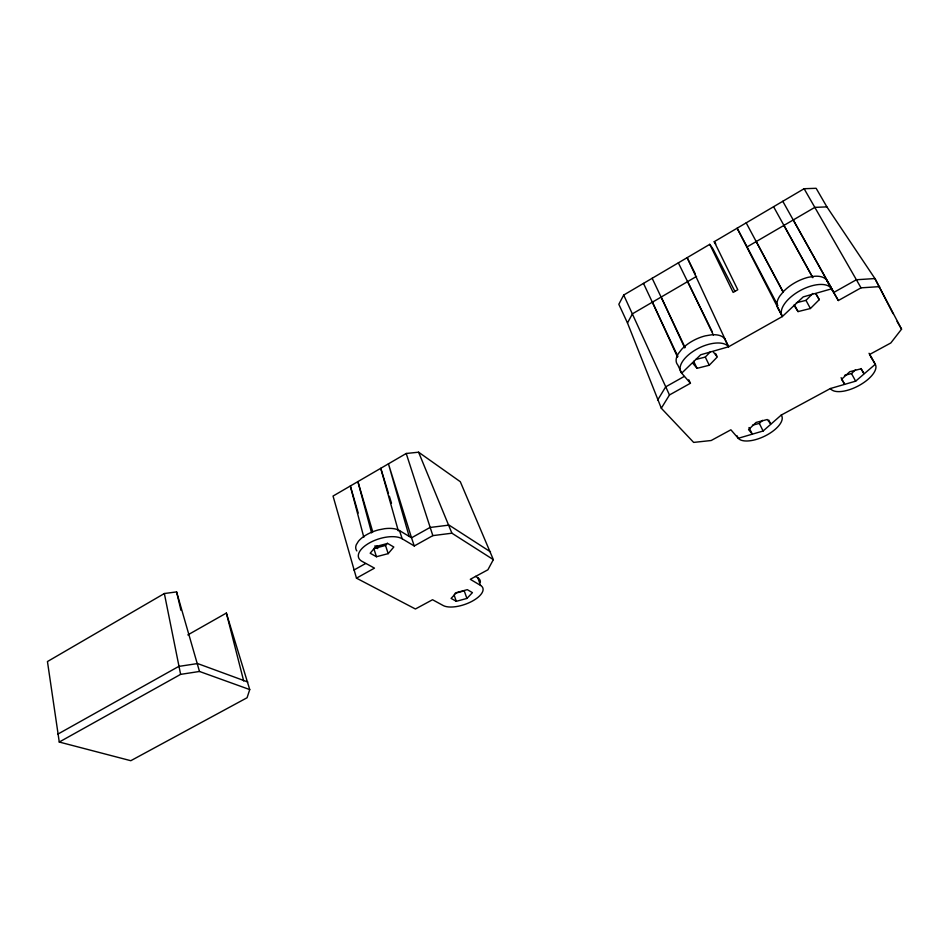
<?xml version="1.0" encoding="UTF-8"?>
<svg xmlns="http://www.w3.org/2000/svg" width="949" height="949" viewBox="0 0 949 949"><rect width="100%" height="100%" fill="white"/><g stroke="black" fill="none" stroke-linecap="round" stroke-linejoin="round"><path stroke-width="1.42" d="M249.741 689.579L247.072 697.74L130.796 760.707L59.265 742.035L47.45 661.548L164.355 593.528L176.585 591.903L199.492 671.465L249.741 689.579L226.36 613.066L187.819 634.917M734.929 291.414L712.972 248.935L709.769 244.332L623.707 295.044L618.831 304.285L627.479 322.968L661.299 408.236L693.648 442.412L711.169 440.514L730.884 429.802L738.251 438.296A24.544 10.83 -25.7 0 0 766.662 435.14A24.544 10.83 -25.7 0 0 781.229 415.081L830.411 388.521L855.654 381.166L875.275 364.286L869.035 353.277M493.35 559.637L487.893 569.791L470.289 579.305L480.55 585.414A22.361 9.549 -19.2 0 1 472.056 601.275A22.361 9.549 -19.2 0 1 443.183 605.521L432.542 599.732L415.413 608.997L356.468 578.166L333.04 496.054L406.219 453.48L418.592 452.199L460.301 481.701L493.35 559.637L451.914 533.208L418.592 452.199M627.479 322.968L632.461 313.799L696.566 276.384M657.586 400.17L665.688 386.848L684.11 376.504M661.299 408.236L669.472 394.962L690.433 383.242L688.772 379.766M709.769 244.332L733.138 292.411L737.788 289.742L714.229 241.698L804.111 188.721L816.14 188.293L826.899 206.882L874.931 278.555L901.55 329.161L890.814 342.969L869.592 354.487L875.275 364.286A25.504 11.115 -27.5 0 1 858.643 385.733A25.504 11.115 -27.5 0 1 830.411 388.521M376.445 556.731L370.181 553.231L375.745 546.565L387.631 543.433L393.811 547.015L388.188 553.635L376.445 556.731L373.823 548.534L385.519 545.45L387.382 543.243M466.908 598.439L472.436 592.639L467.311 589.661L456.588 592.567L451.095 598.404L456.291 601.31L466.908 598.439L464.239 590.847L454.986 593.339M690.433 383.242L681.69 373.171L700.694 354.772L728.595 346.776L782.379 316.515L803.198 296.907L831.561 288.84L838.347 300.536L861.028 287.844L879.616 286.61M695.807 359.469L705.285 357.085L710.267 351.901M692.699 363.147L697.052 368.331L709.271 365.246L717.302 356.954L713.079 351.664M796.377 302.743L805.974 300.358L812.807 293.466M794.36 305.851L798.05 311.592L810.422 308.508L819.272 299.659L816.045 293.834M752.486 425.188L759.33 423.408L762.557 420.336M737.017 435.745L738.251 438.296L763.115 431L781.229 415.081M844.551 375.353L851.49 373.562L855.583 369.766M777.872 305.602L747.1 246.894L814.811 207.38L826.899 206.882M57.83 734.135L178.768 666.412L197.594 663.553L247.796 681.987M353.941 570.041L365.484 563.587M59.265 742.035L180.618 674.371L199.492 671.465M356.468 578.166L374.487 568.131L362.008 561.333A24.567 11.495 -18 0 1 369.505 542.887A24.567 11.495 -18 0 1 402.21 538.795L414.262 545.972L432.839 535.627L451.914 533.208M356.824 550.918A24.496 11.59 -18 0 1 356.255 544.809L358.378 541.321A24.496 11.59 -18 0 1 378.58 529.874L384.784 528.676A24.496 11.59 -18 0 1 399.47 530.562L411.522 537.822L414.262 545.972M475.473 576.363L477.822 577.775A22.302 9.632 -19.2 0 1 480.348 582.164M490.503 551.867L449.043 525.105L430.016 527.478L411.522 537.822L388.438 463.824L409.138 536.387M695.309 273.893L687.147 257.654L728.595 346.776A27.047 13.262 -26.1 0 0 696.447 349.339A27.047 13.262 -26.1 0 0 681.69 373.171L677.788 364.974A26.952 13.357 -26.2 0 1 678.262 353.728L681.69 349.279A26.952 13.357 -26.2 0 1 705.297 335.863L711.584 334.807A26.952 13.357 -26.2 0 1 724.49 338.579L725.25 339.576M714.229 241.698L715.819 244.012M838.347 300.536L826.982 280.655A28.126 13.749 -28.7 0 0 814.716 276.254L808.406 277.25A28.126 13.749 -28.7 0 0 783.637 291.331L779.77 296.1A28.126 13.749 -28.7 0 0 778.026 308.318L778.726 309.362M815.737 293.799L819.272 299.659M897.054 321.414L901.55 329.161M804.111 188.721L861.028 287.844M782.783 201.295L833.803 292.434L856.389 279.753L874.931 278.555L893.033 313.621M826.982 280.655L831.561 288.84A28.233 13.654 -28.6 0 0 799.639 290.892A28.233 13.654 -28.6 0 0 782.379 316.515L778.026 308.318M793.245 219.966L832.451 290.109M773.577 206.716L812.593 277.191M861.087 368.509L863.898 373.586L861.016 368.817L849.77 371.711L841.526 379.351L844.527 384.037L841.087 377.69M783.933 225.399L812.819 277.725M851.49 373.562L855.654 381.166M805.974 300.358L810.422 308.508M794.266 304.582L798.05 311.592M746.187 222.861L783.293 292.138M747.1 246.894L737.136 228.199L782.379 316.515M756.246 241.556L783.245 292.387M768.761 420.063L770.683 423.859L767.231 419.529L756.104 422.424L748.559 429.624L752.13 433.871L748.998 427.524M724.49 338.579L728.595 346.776M759.33 423.408L763.115 431M678.345 262.849L712.331 331.936M715.57 353.455L716.72 355.792M705.285 357.085L709.271 365.246M693.66 361.32L697.052 368.331M652.153 278.282L685.036 347.441M687.669 281.58L713.375 335.009M643.493 283.395L677.883 356.551M623.707 295.044L669.472 394.962M661.204 297.025L684.715 347.892M652.449 302.138L677.503 357.049M477.822 577.775L480.55 585.414M454.097 594.964L456.291 601.31M432.839 535.627L406.219 453.48M399.47 530.562L402.21 538.795M385.519 545.45L388.188 553.635M388.485 493.433L380.751 468.296L398.331 530.906M389.351 496.22L391.498 503.195M372.743 531.855L357.892 481.594L371.593 532.864M376.872 545.817L377.702 548.617M358.212 513.029L350.323 485.995L363.811 537.264M375.021 545.675L375.792 548.522M226.36 613.066L243.691 681.002M176.585 591.903L180.962 610.302M180.618 674.371L164.355 593.528M870.992 356.658A25.421 11.198 -27.7 0 1 871.633 358.532"/></g></svg>
